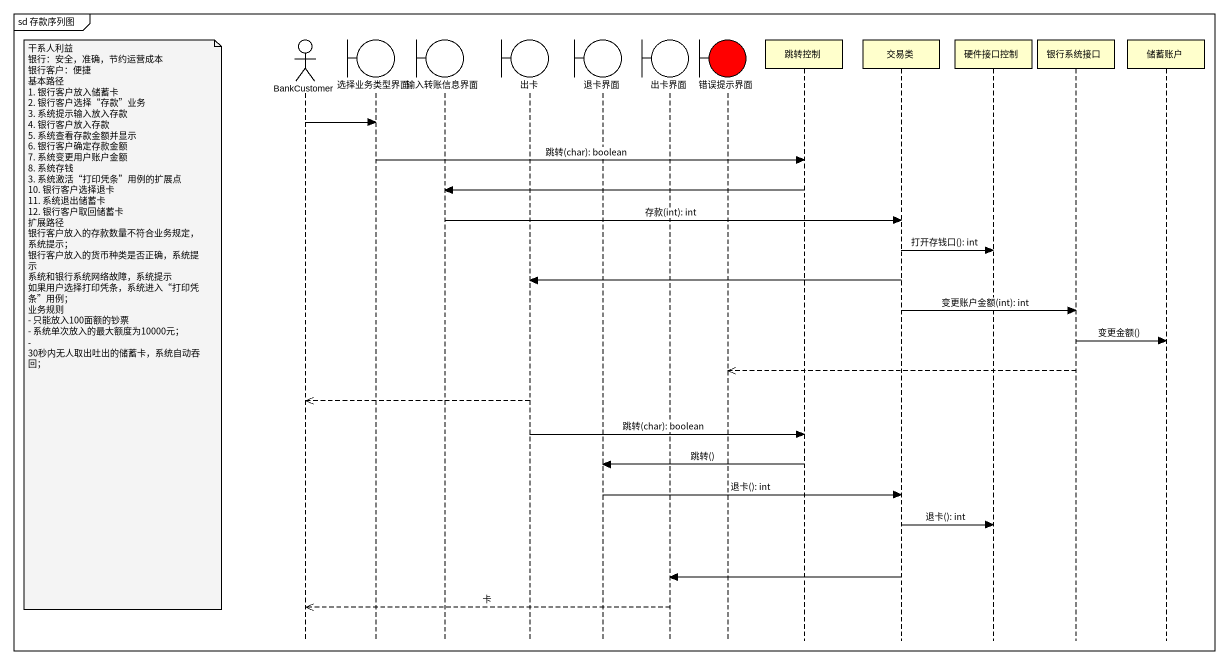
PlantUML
@startuml
mainframe sd 存款序列图
hide footbox
actor BankCustomer #FFFFFF
boundary 选择业务类型界面
boundary 输入转账信息界面
boundary 出卡
boundary 退卡界面
boundary 出卡界面
boundary 错误提示界面 #FF0000
participant 跳转控制
participant 交易类
participant 硬件接口控制
participant 银行系统接口
participant 储蓄账户

BankCustomer -> 选择业务类型界面
选择业务类型界面 -> 跳转控制 : 跳转(char): boolean
跳转控制 -> 输入转账信息界面
输入转账信息界面 -> 交易类 : 存款(int): int
交易类 -> 硬件接口控制 : 打开存钱口(): int
交易类 -> 出卡
交易类 -> 银行系统接口 : 变更账户金额(int): int
note left of BankCustomer
  干系人利益
  银行：安全，准确，节约运营成本
  银行客户：便捷
  基本路径
  1. 银行客户放入储蓄卡
  2. 银行客户选择“存款”业务
  3. 系统提示输入放入存款
  4. 银行客户放入存款
  5. 系统查看存款金额并显示
  6. 银行客户确定存款金额
  7. 系统变更用户账户金额
  8. 系统存钱
  3. 系统激活“打印凭条”用例的扩展点
  10. 银行客户选择退卡
  11. 系统退出储蓄卡
  12. 银行客户取回储蓄卡
  扩展路径
  银行客户放入的存款数量不符合业务规定，系统提示；
  银行客户放入的货币种类是否正确，系统提示
  系统和银行系统网络故障，系统提示
  如果用户选择打印凭条，系统进入“打印凭条”用例；
  业务规则
  - 只能放入100面额的钞票
  - 系统单次放入的最大额度为10000元；
  - 30秒内无人取出吐出的储蓄卡，系统自动吞回；
end note
银行系统接口 -> 储蓄账户 : 变更金额()
银行系统接口 -->> 错误提示界面
出卡 -->> BankCustomer
出卡 -> 跳转控制 : 跳转(char): boolean
跳转控制 -> 退卡界面 : 跳转()
退卡界面 -> 交易类 : 退卡(): int
交易类 -> 硬件接口控制 : 退卡(): int
交易类 -> 出卡界面
出卡界面 -->> BankCustomer : 卡
@enduml
